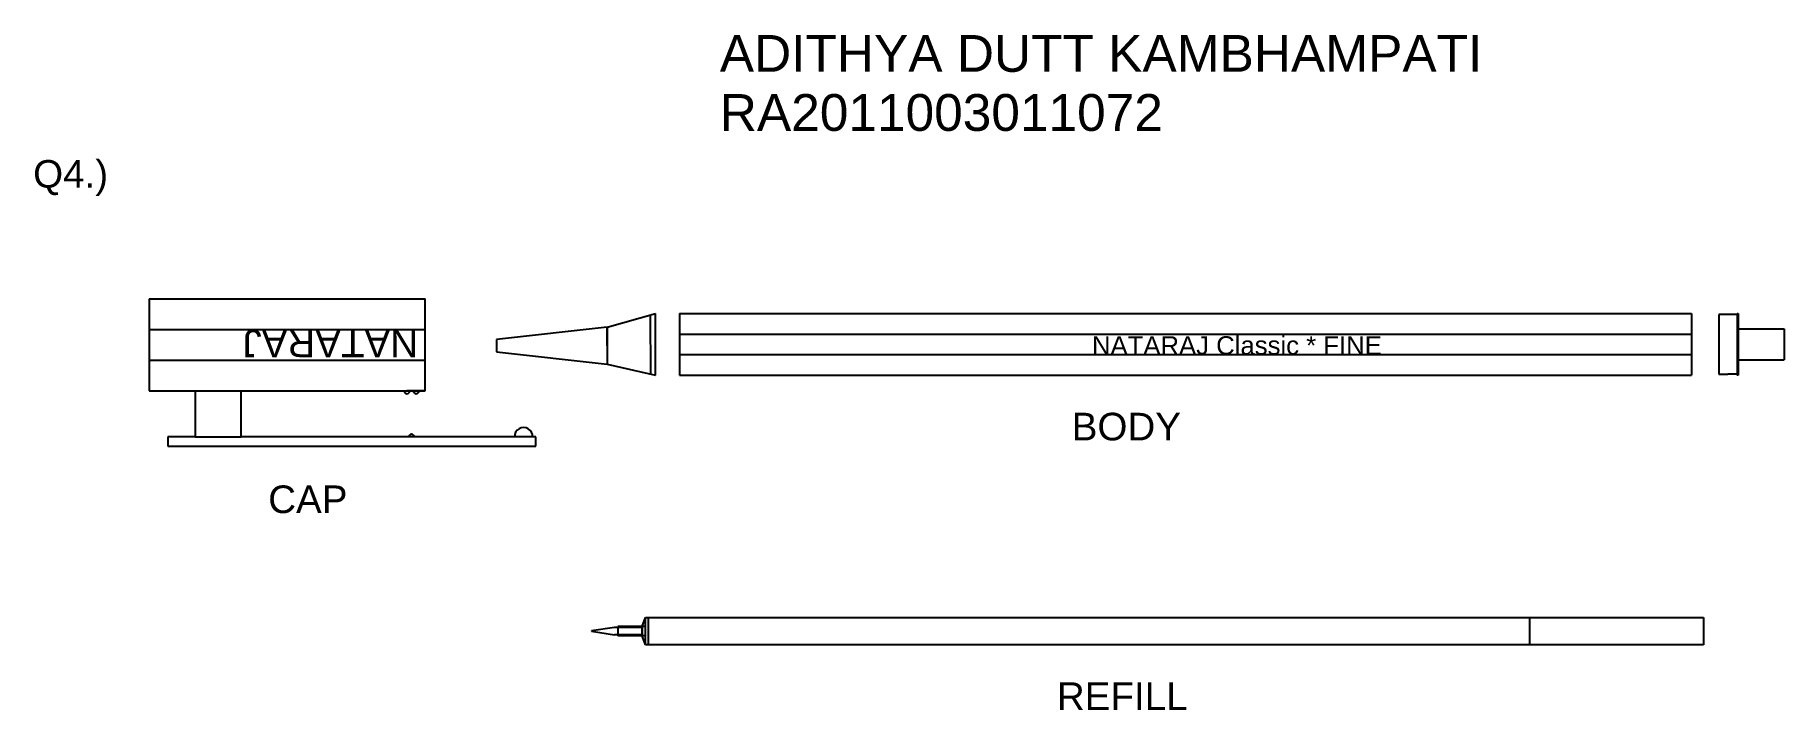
# Model space of a CAD drawing. Header units: millimetres. Extents: x 113 to 303, y 81 to 154.
import ezdxf

# ---------------------------------------------------------------- set-up
doc = ezdxf.new("R2010")
doc.units = ezdxf.units.MM
doc.header["$MEASUREMENT"] = 0
doc.styles.get("Standard").update_dxf_attribs({"font": 'arial.ttf'})

msp = doc.modelspace()

# ---------------------------------------------------------------- linework, layer by layer
for p, q in [((124.99, 125.56), (154.99, 125.56)), ((124.99, 125.56), (124.99, 115.56)), ((154.99, 115.56), (154.99, 125.56)), ((174.74, 122.48), (180.02, 123.97)), ((179.44, 123.8), (179.47, 117.41)), ((180.02, 117.28), (180.02, 123.97)), ((182.62, 123.97), (182.62, 117.28)), ((182.62, 123.97), (292.62, 123.97)), ((182.62, 123.97), (183.7, 123.97)), ((292.62, 123.97), (292.62, 117.28)), ((296.58, 123.87), (295.58, 123.87)), ((295.58, 123.87), (295.58, 117.38)), ((297.58, 123.87), (296.58, 123.87)), ((297.58, 123.97), (297.58, 117.28)), ((297.58, 123.97), (297.68, 123.97)), ((297.58, 123.97), (297.58, 123.87)), ((297.68, 123.97), (297.68, 117.28)), ((124.99, 122.23), (154.99, 122.23)), ((174.74, 122.48), (162.74, 121.14)), ((174.74, 120.47), (174.74, 122.48)), ((174.74, 122.48), (174.74, 118.47)), ((182.62, 121.74), (292.62, 121.74)), ((297.68, 122.3), (302.68, 122.3)), ((302.68, 122.3), (302.68, 118.95)), ((162.74, 121.14), (162.74, 119.8)), ((162.74, 121.14), (162.74, 119.8)), ((162.74, 119.8), (174.74, 118.47)), ((124.99, 118.9), (154.99, 118.9)), ((174.74, 118.47), (180.02, 117.28)), ((182.62, 119.51), (292.62, 119.51)), ((297.68, 118.95), (302.68, 118.95)), ((182.62, 117.28), (182.62, 117.28)), ((182.62, 117.28), (292.62, 117.28)), ((182.62, 117.28), (183.91, 117.28)), ((295.58, 117.38), (296.58, 117.38)), ((297.58, 117.38), (296.58, 117.38)), ((297.58, 117.28), (297.58, 117.38)), ((297.68, 117.28), (297.58, 117.28)), ((124.99, 115.56), (154.99, 115.56)), ((124.99, 115.56), (129.99, 115.56)), ((129.99, 115.56), (129.99, 110.56)), ((134.99, 110.56), (134.99, 115.56)), ((153.99, 115.56), (152.99, 115.56)), ((154.99, 115.56), (153.99, 115.56)), ((153.99, 115.56), (153.99, 115.56)), ((153.99, 115.56), (153.99, 115.56)), ((129.99, 110.56), (126.99, 110.56)), ((126.99, 110.56), (126.99, 109.56)), ((129.99, 110.56), (134.99, 110.56)), ((166.99, 110.56), (134.99, 110.56)), ((166.99, 110.56), (166.59, 110.56)), ((166.99, 109.56), (166.99, 110.56)), ((126.99, 109.56), (166.99, 109.56)), ((175.56, 89.86), (173.07, 89.48)), ((173.07, 89.48), (173.07, 89.44)), ((173.07, 89.44), (175.56, 89.06)), ((178.55, 89.86), (175.56, 89.86)), ((178.92, 89.96), (175.92, 89.96)), ((175.92, 89.96), (175.92, 88.96)), ((178.55, 89.96), (178.92, 90.96)), ((178.55, 89.96), (178.55, 88.96)), ((178.55, 89.96), (178.55, 89.86)), ((178.55, 88.96), (178.55, 89.96)), ((178.92, 90.96), (293.92, 90.96)), ((178.92, 87.96), (178.92, 90.96)), ((178.92, 90.96), (179.22, 90.96)), ((178.92, 89.96), (178.92, 89.96)), ((179.22, 90.96), (179.22, 87.96)), ((275.01, 90.96), (275.01, 87.96)), ((293.92, 90.96), (293.92, 87.96)), ((178.55, 89.06), (175.56, 89.06)), ((178.92, 88.96), (175.92, 88.96)), ((178.55, 88.96), (178.55, 89.06)), ((178.92, 87.96), (178.55, 88.96)), ((293.92, 87.96), (178.92, 87.96))]:
    msp.add_line(p, q)
for centre, radius, start, end in [((152.99, 115.56), 0.3, 180, 0), ((153.99, 115.56), 0.3, 180, 0), ((153.49, 110.56), 0.3, 0, 180), ((165.67, 110.58), 1, 358.8229, 180)]:
    msp.add_arc(centre, radius, start, end)

# ---------------------------------------------------------------- texts
for s, height, p in [('ADITHYA DUTT KAMBHAMPATI', 4, (187, 150.24)), ('RA2011003011072', 4, (187, 143.82)), ('Q4.)', 3, (112.36, 137.65)), ('NATARAJ Classic * FINE', 2, (227.45, 119.51)), ('BODY', 3, (225.25, 110.19)), ('CAP', 3, (137.91, 102.29)), ('REFILL', 3, (223.64, 80.89))]:
    msp.add_text(s, height=height).set_placement(p)
msp.add_text('NATARAJ', height=3, rotation=180).set_placement((154.2, 122.23))

doc.saveas('drawing.dxf')
